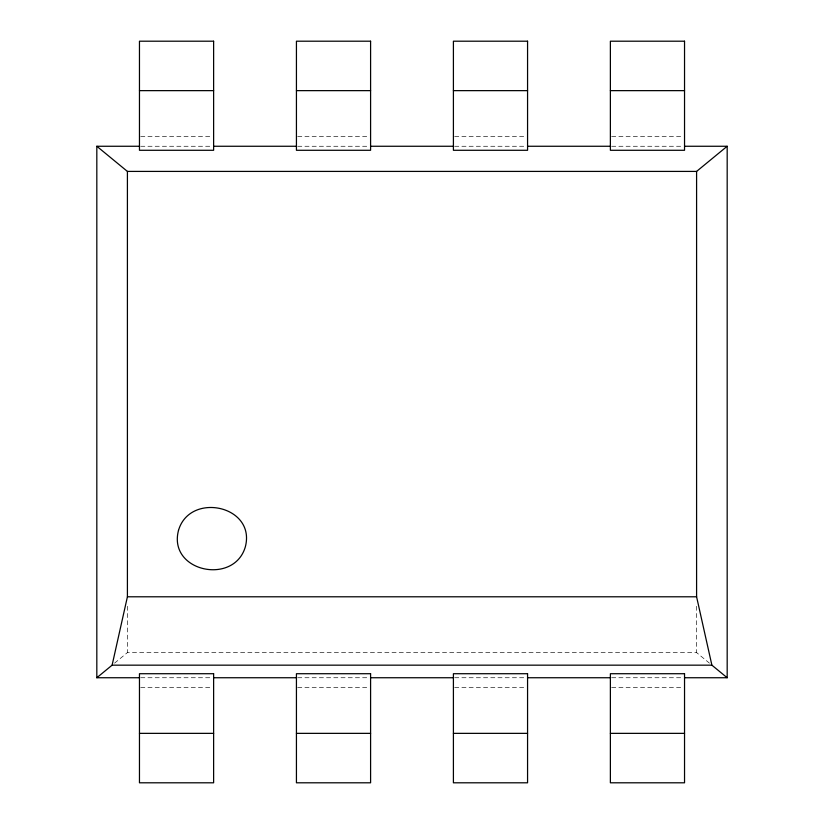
<?xml version="1.0" encoding="UTF-8"?>
<svg xmlns="http://www.w3.org/2000/svg" width="824" height="824" viewBox="0 0 824 824"><rect width="100%" height="100%" fill="white"/><g stroke="black" fill="none" stroke-linecap="round" stroke-linejoin="round"><path stroke-width="0.62" stroke-dasharray="4.12 3.09" d="M114.588 663.135L127.411 652.587L696.589 652.587L709.413 663.135M140.739 136.568L212.345 136.568M297.711 136.568L369.317 136.568M454.683 136.568L526.289 136.568M611.655 136.568L683.261 136.568M140.739 146.26L212.345 146.26M297.711 146.26L369.317 146.26M454.683 146.26L526.289 146.26M611.655 146.26L683.261 146.26M140.739 677.74L212.345 677.74M297.711 677.74L369.317 677.74M454.683 677.74L526.289 677.74M611.655 677.74L683.261 677.74M140.739 687.432L212.345 687.432M297.711 687.432L369.317 687.432M454.683 687.432L526.289 687.432M611.655 687.432L683.261 687.432M696.589 606.268L696.589 652.587M127.411 606.268L127.411 652.587"/><path stroke-width="1.24" d="M96.82 677.74L112.115 665.164L127.411 596.792L127.411 171.413L96.82 146.26L96.82 677.74L139.462 677.74M127.411 171.413L696.589 171.413L727.18 146.26L727.18 677.74L684.538 677.74M139.462 90.64L213.622 90.64M296.434 90.64L370.594 90.64M453.406 90.64L527.566 90.64M610.378 90.64L684.538 90.64M96.82 146.26L139.462 146.26M213.622 146.26L296.434 146.26M370.594 146.26L453.406 146.26M527.566 146.26L610.378 146.26M684.538 146.26L727.18 146.26M127.411 596.792L696.589 596.792L711.885 665.164L727.18 677.74M112.115 665.164L711.885 665.164M213.622 677.74L296.434 677.74M370.594 677.74L453.406 677.74M527.566 677.74L610.378 677.74M139.462 733.36L213.622 733.36M296.434 733.36L370.594 733.36M453.406 733.36L527.566 733.36M610.378 733.36L684.538 733.36M696.589 171.413L696.589 596.792M178.489 530.429C167.715 571.66 234.037 585.74 245.346 546.806C256.11 505.576 189.788 491.495 178.489 530.429M213.622 41.2L139.462 41.2L139.462 150.287L213.622 150.287L213.622 41.2M370.594 41.2L296.434 41.2L296.434 150.287L370.594 150.287L370.594 41.2M527.566 41.2L453.406 41.2L453.406 150.287L527.566 150.287L527.566 41.2M684.538 41.2L610.378 41.2L610.378 150.287L684.538 150.287L684.538 41.2M213.622 673.713L139.462 673.713L139.462 782.8L213.622 782.8L213.622 673.713M370.594 673.713L296.434 673.713L296.434 782.8L370.594 782.8L370.594 673.713M527.566 673.713L453.406 673.713L453.406 782.8L527.566 782.8L527.566 673.713M684.538 673.713L610.378 673.713L610.378 782.8L684.538 782.8L684.538 673.713"/></g></svg>
